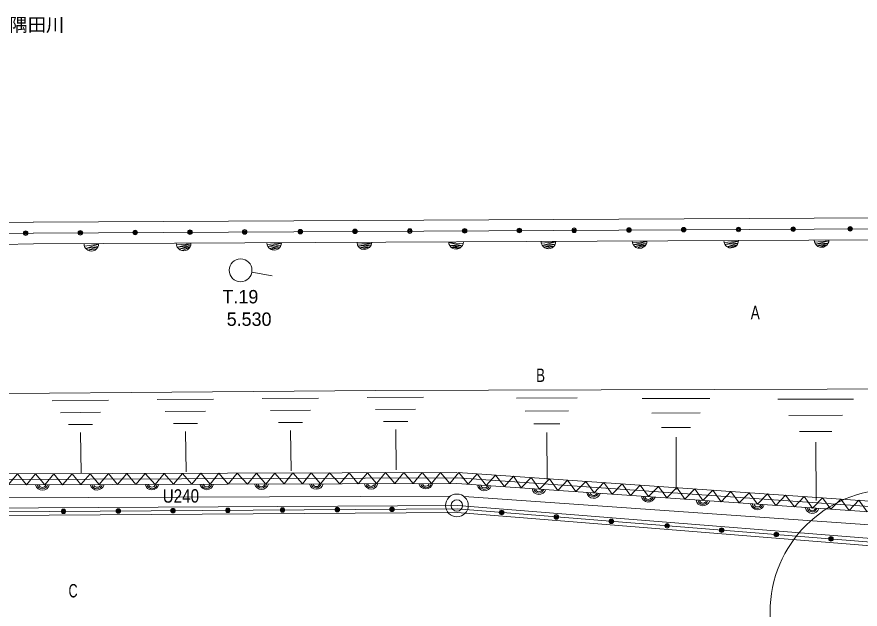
# Model space of a CAD drawing. Units: millimetres, scale not verified. Extents: x -97675 to 103927, y -47501 to 65812.
# Drawn here: x -43630 to -20537, y 35804 to 52036 of the extents above; entities that cross this region are included whole.
import ezdxf
from ezdxf.enums import TextEntityAlignment as Align

# ---------------------------------------------------------------- set-up
doc = ezdxf.new("R2010")
doc.units = ezdxf.units.MM
doc.header["$LTSCALE"] = 250
doc.layers.add('1-0_現況', color=2, linetype='Continuous', lineweight=9)
doc.layers.add('1-3_3', color=1, linetype='Continuous', lineweight=9)
doc.styles.add('ベクターフォント', font='')
doc.styles.get('ベクターフォント').set_extended_font_data('ベクターフォント')

msp = doc.modelspace()

# ---------------------------------------------------------------- linework, layer by layer
at = {"layer": '1-0_現況'}
for p, q in [((-43178.4, 46412.1), (6481.6, 46663.6)), ((-43176.9, 46112.1), (6483.1, 46363.6)), ((-28366.9, 46187.1), (-28371.9, 46187.1)), ((-28369.4, 46189.6), (-28369.4, 46184.6)), ((-26866.9, 46194.7), (-26871.9, 46194.7)), ((-26869.4, 46197.2), (-26869.4, 46192.2)), ((-25366.9, 46202.3), (-25371.9, 46202.3)), ((-25369.4, 46204.8), (-25369.4, 46199.8)), ((-23866.9, 46209.9), (-23871.9, 46209.9)), ((-23869.4, 46212.4), (-23869.4, 46207.4)), ((-22366.9, 46217.5), (-22371.9, 46217.5)), ((-22369.4, 46220), (-22369.4, 46215)), ((-20808.6, 46225.4), (-20813.6, 46225.4)), ((-20811.1, 46227.9), (-20811.1, 46222.9)), ((-43387, 46109.3), (-43392, 46109.3)), ((-43389.5, 46111.8), (-43389.5, 46106.8)), ((-43175.4, 45812.1), (6484.7, 46063.6)), ((-41887, 46118.6), (-41892, 46118.6)), ((-41889.5, 46121.1), (-41889.5, 46116.1)), ((-40386.9, 46126.2), (-40391.9, 46126.2)), ((-40389.4, 46128.7), (-40389.4, 46123.7)), ((-38886.8, 46133.8), (-38891.8, 46133.8)), ((-38889.3, 46136.3), (-38889.3, 46131.3)), ((-37386.7, 46141.4), (-37391.7, 46141.4)), ((-37389.2, 46143.9), (-37389.2, 46138.9)), ((-35866.9, 46149.1), (-35871.9, 46149.1)), ((-35869.4, 46151.6), (-35869.4, 46146.6)), ((-34366.9, 46156.7), (-34371.9, 46156.7)), ((-34369.4, 46159.2), (-34369.4, 46154.2)), ((-32866.9, 46164.3), (-32871.9, 46164.3)), ((-32869.4, 46166.8), (-32869.4, 46161.8)), ((-31366.9, 46171.9), (-31371.9, 46171.9)), ((-31369.4, 46174.4), (-31369.4, 46169.4)), ((-29866.9, 46179.5), (-29871.9, 46179.5)), ((-29869.4, 46182), (-29869.4, 46177)), ((-36642, 44936.4), (-37195.7, 45035.5)), ((-36912.4, 41573.4), (-35369.1, 41588.6)), ((-34036.5, 41601.7), (-32492.9, 41616.9)), ((-29946.9, 41589.1), (-28285.4, 41594.6)), ((-26506.6, 41572.8), (-24651.7, 41578.9)), ((-42662.6, 41516.9), (-41120, 41532.1)), ((-39787.7, 41545.2), (-38244.8, 41560.4)), ((-22786.8, 41555.2), (-20722.9, 41562)), ((-42439, 41188.5), (-41337.1, 41199.3)), ((-39564.1, 41216.7), (-38461.9, 41227.5)), ((-36688.6, 41244.9), (-35586.3, 41255.8)), ((-33812.8, 41273.1), (-32710.1, 41284)), ((-29708.4, 41233.8), (-28521.6, 41237.7)), ((-26240.3, 41176.2), (-24915.4, 41180.6)), ((-22490.5, 41113.9), (-21016.3, 41118.8)), ((-39340.4, 40888.2), (-38679.1, 40894.7)), ((-36464.9, 40916.4), (-35803.5, 40922.9)), ((-33589, 40944.5), (-32927.4, 40951)), ((-29469.9, 40878.6), (-28757.8, 40880.9)), ((-42215.4, 40860.1), (-41554.2, 40866.6)), ((-39007.6, 40671.1), (-38996.7, 39568.7)), ((-36132, 40699.1), (-36121.2, 39596.6)), ((-33256, 40727.2), (-33245.1, 39624.4)), ((-25974, 40779.6), (-25179.1, 40782.2)), ((-22194.2, 40672.6), (-21309.7, 40675.6)), ((-41882.6, 40643), (-41871.8, 39540.9)), ((-29113, 40642.4), (-29108.8, 39359.1)), ((-25575.7, 40516), (-25571, 39083.4)), ((-21751, 40379.3), (-21745.7, 38785.4)), ((-52681.5, 39479), (-31579.1, 39551.1)), ((-31557.3, 39550.4), (-14602.7, 38372.4)), ((-52681, 39329), (-31578.6, 39401.1)), ((-31567.7, 39400.8), (-14613.1, 38222.8)), ((-52680.5, 39179), (-31578.1, 39251.1)), ((-31578.1, 39251.1), (-14623.5, 38073.1)), ((-52786.3, 38828.6), (-31751.1, 38900.5)), ((-14647.8, 37724), (-31385, 38886.9)), ((-52878.3, 38422.2), (-31570.4, 38548.9)), ((-52877.8, 38322.2), (-31574.1, 38448.8)), ((-42349, 38484.8), (-42354, 38484.8)), ((-42351.5, 38487.3), (-42351.5, 38482.3)), ((-40849, 38493.7), (-40854, 38493.7)), ((-40851.5, 38496.2), (-40851.5, 38491.2)), ((-39349, 38502.6), (-39354, 38502.6)), ((-39351.5, 38505.1), (-39351.5, 38500.1)), ((-37849, 38511.5), (-37854, 38511.5)), ((-37851.5, 38514), (-37851.5, 38509)), ((-36354.1, 38520.4), (-36359.1, 38520.4)), ((-36356.6, 38522.9), (-36356.6, 38517.9)), ((-34854.1, 38529.3), (-34859.1, 38529.3)), ((-34856.6, 38531.8), (-34856.6, 38526.8)), ((-33354.1, 38538.2), (-33359.1, 38538.2)), ((-33356.6, 38540.7), (-33356.6, 38535.7)), ((-31574.1, 38448.8), (-814.6, 35986.6)), ((-31570.4, 38548.9), (-426.6, 36055.8)), ((-30352.9, 38451.6), (-30357.9, 38451.6)), ((-30355.4, 38454.1), (-30355.4, 38449.1)), ((-28854, 38333.9), (-28854, 38328.9)), ((-28851.5, 38331.4), (-28856.5, 38331.4)), ((-27350, 38211.2), (-27355, 38211.2)), ((-27352.5, 38213.7), (-27352.5, 38208.7)), ((-25819.7, 38088.7), (-25824.7, 38088.7)), ((-25822.2, 38091.2), (-25822.2, 38086.2)), ((-24324.4, 37969), (-24329.4, 37969)), ((-24326.9, 37971.5), (-24326.9, 37966.5)), ((-22829, 37849.3), (-22834, 37849.3)), ((-22831.5, 37851.8), (-22831.5, 37846.8)), ((-21333.6, 37729.6), (-21338.6, 37729.6)), ((-21336.1, 37732.1), (-21336.1, 37727.1))]:
    msp.add_line(p, q, dxfattribs=at)
for points in [[(-41780.1, 45753.7), (-41391.3, 45801.8), (-41743.2, 45688.4), (-41404.2, 45745.4), (-41681.5, 45639.6), (-41448.2, 45677.4)], [(-39259.7, 45783.9), (-38863.8, 45817.3), (-39234.8, 45720.9), (-38869.2, 45773.1), (-39194.7, 45673.5), (-38888.2, 45726.6), (-39099.8, 45632.7)], [(-36780.5, 45798.9), (-36385.1, 45832.5), (-36756.8, 45739.5), (-36397.2, 45771.2), (-36714.2, 45689.5), (-36432.5, 45712.1), (-36666.7, 45659.7)], [(-34307.5, 45808), (-33914.1, 45837.7), (-34282.3, 45750.4), (-33926.7, 45783.7), (-34238.8, 45702), (-33953.2, 45737.1), (-34183.8, 45670.7)], [(-31410.6, 45814.1), (-31802.5, 45850.2), (-31436, 45759.5), (-31783.5, 45782.9), (-31467.7, 45722.4), (-31736.8, 45721), (-31525.1, 45685.6)], [(-29269.5, 45833), (-28874, 45867.2), (-29245.4, 45774), (-28886, 45809.2), (-29206.2, 45727.5), (-28922.1, 45747.9), (-29120, 45700.8)], [(-26772.1, 45843.5), (-26377.5, 45878.4), (-26749.3, 45789.6), (-26387.1, 45825.8), (-26711.2, 45743.8), (-26414.2, 45775), (-26613.7, 45712.4)], [(-24262.6, 45852.7), (-23869.6, 45889.9), (-24236.2, 45793.5), (-23882.3, 45832.2), (-24180, 45737.1), (-23912, 45779.8), (-24092.8, 45708.7)], [(-21782.5, 45860.2), (-21393.4, 45894.2), (-21756, 45806.1), (-21409.3, 45838), (-21713.5, 45761.5), (-21441.7, 45787.8), (-21640.2, 45726)], [(-49440.6, 41669.3), (-33812.6, 41798.6), (6386.8, 41916), (15138.1, 42054.7), (26486.3, 42242.2), (46570.3, 42923.5)], [(-42615.5, 39513.4), (-42865.5, 39212.5), (-43115.5, 39511.7), (-43365.5, 39210.8), (-43615.5, 39510), (-43865.5, 39209.1)], [(-32781.1, 39247), (-33031.1, 39546.1), (-33281.1, 39245.3), (-33531.1, 39544.4), (-33781.1, 39243.6), (-34031.1, 39542.7), (-34281.1, 39241.9), (-34531.1, 39541), (-34781.1, 39240.2), (-35068.5, 39539.2), (-35312.1, 39238.3), (-35568.6, 39537.5), (-35812.1, 39236.6), (-36068.7, 39535.8), (-36312.2, 39234.9), (-36568.8, 39534.1), (-36812.3, 39233.2), (-37068.9, 39532.3), (-37312.4, 39231.5), (-37595.5, 39530.5), (-37839, 39229.7), (-38095.5, 39528.8), (-38339.1, 39228), (-38595.6, 39527.1), (-38839.1, 39226.3), (-39095.7, 39525.4), (-39339.2, 39224.6), (-39595.8, 39523.7), (-39839.3, 39222.9), (-40118.6, 39521.9), (-40375.1, 39221), (-40618.8, 39520.2), (-40875.2, 39219.3), (-41118.9, 39518.5), (-41375.4, 39217.6), (-41619.1, 39516.8), (-41875.5, 39215.9), (-42119.2, 39515.1), (-42375.7, 39214.2), (-42615.5, 39513.4)], [(-23076.5, 38961.2), (-23348.9, 38679.4), (-23575.3, 38995.8), (-23847.7, 38714), (-24074.1, 39030.5), (-24346.5, 38748.7), (-24572.9, 39065.1), (-24845.3, 38783.3), (-25059.9, 39099), (-25333.6, 38817.3), (-25558.7, 39133.6), (-25832.4, 38851.9), (-26057.6, 39168.3), (-26331.2, 38886.6), (-26556.4, 39202.9), (-26830.1, 38921.2), (-27055.2, 39237.6), (-27328.9, 38955.9), (-27551.3, 39272.1), (-27821.1, 38990.1), (-28050.1, 39306.7), (-28319.9, 39024.7), (-28548.9, 39341.4), (-28818.7, 39059.4), (-29047.7, 39376), (-29317.5, 39094.1), (-29546.5, 39410.7), (-29816.3, 39128.7), (-30025.5, 39444), (-30275.5, 39160.6), (-30525.5, 39478.7), (-30775.5, 39195.3), (-31025.5, 39513.4), (-31275.5, 39230.1), (-31525.5, 39548.2), (-31775.5, 39250.4), (-32025.5, 39549.6), (-32275.5, 39248.7), (-32531.1, 39547.9), (-32781.1, 39247)], [(-20343.1, 38470.5), (-20568.9, 38786.9), (-20841.9, 38505.2), (-21067.7, 38821.6), (-21340.7, 38539.8), (-21566.5, 38856.3), (-21839.5, 38574.5), (-22065.3, 38890.9), (-22338.3, 38609.2), (-22577.6, 38926.5), (-22850.1, 38644.7), (-23076.5, 38961.2)], [(-52878.9, 38522.2), (-31566.7, 38648.9), (-435.4, 36156.8)]]:
    msp.add_lwpolyline(points, dxfattribs=at)
for centre, radius in [((-40389.4, 46126.2), 62.5), ((-38889.3, 46133.8), 62.5), ((-37389.2, 46141.4), 62.5), ((-35869.4, 46149.1), 62.5), ((-35869.4, 46149.1), 42.5), ((-34369.4, 46156.7), 62.5), ((-34369.4, 46156.7), 42.5), ((-32869.4, 46164.3), 62.5), ((-32869.4, 46164.3), 42.5), ((-32869.4, 46164.3), 22.5), ((-31369.4, 46171.9), 62.5), ((-31369.4, 46171.9), 42.5), ((-31369.4, 46171.9), 22.5), ((-29869.4, 46179.5), 62.5), ((-29869.4, 46179.5), 42.5), ((-29869.4, 46179.5), 22.5), ((-28369.4, 46187.1), 62.5), ((-28369.4, 46187.1), 42.5), ((-28369.4, 46187.1), 22.5), ((-26869.4, 46194.7), 62.5), ((-26869.4, 46194.7), 42.5), ((-26869.4, 46194.7), 22.5), ((-25369.4, 46202.3), 62.5), ((-25369.4, 46202.3), 42.5), ((-25369.4, 46202.3), 22.5), ((-23869.4, 46209.9), 62.5), ((-23869.4, 46209.9), 42.5), ((-23869.4, 46209.9), 22.5), ((-22369.4, 46217.5), 62.5), ((-22369.4, 46217.5), 42.5), ((-22369.4, 46217.5), 22.5), ((-20811.1, 46225.4), 62.5), ((-20811.1, 46225.4), 42.5), ((-20811.1, 46225.4), 22.5), ((-43389.5, 46109.3), 62.5), ((-43389.5, 46109.3), 42.5), ((-43389.5, 46109.3), 22.5), ((-41889.5, 46118.6), 62.5), ((-41889.5, 46118.6), 42.5), ((-41889.5, 46118.6), 22.5), ((-40389.4, 46126.2), 42.5), ((-40389.4, 46126.2), 22.5), ((-38889.3, 46133.8), 42.5), ((-38889.3, 46133.8), 22.5), ((-37389.2, 46141.4), 42.5), ((-37389.2, 46141.4), 22.5), ((-35869.4, 46149.1), 22.5), ((-34369.4, 46156.7), 22.5), ((-37503.3, 45090.5), 312.5), ((-31579.3, 38645.8), 312.5), ((-31579.3, 38645.8), 156.2), ((-39351.5, 38502.6), 62.5), ((-37851.5, 38511.5), 62.5), ((-36356.6, 38520.4), 62.5), ((-34856.6, 38529.3), 62.5), ((-34856.6, 38529.3), 42.5), ((-33356.6, 38538.2), 62.5), ((-33356.6, 38538.2), 42.5), ((-42351.5, 38484.8), 62.5), ((-42351.5, 38484.8), 42.5), ((-42351.5, 38484.8), 22.5), ((-40851.5, 38493.7), 62.5), ((-40851.5, 38493.7), 42.5), ((-40851.5, 38493.7), 22.5), ((-39351.5, 38502.6), 42.5), ((-39351.5, 38502.6), 22.5), ((-37851.5, 38511.5), 42.5), ((-37851.5, 38511.5), 22.5), ((-36356.6, 38520.4), 42.5), ((-36356.6, 38520.4), 22.5), ((-34856.6, 38529.3), 22.5), ((-33356.6, 38538.2), 22.5), ((-30355.4, 38451.6), 62.5), ((-30355.4, 38451.6), 42.5), ((-30355.4, 38451.6), 22.5), ((-28854, 38331.4), 62.5), ((-28854, 38331.4), 42.5), ((-28854, 38331.4), 22.5), ((-27352.5, 38211.2), 62.5), ((-27352.5, 38211.2), 42.5), ((-27352.5, 38211.2), 22.5), ((-25822.2, 38088.7), 62.5), ((-25822.2, 38088.7), 42.5), ((-25822.2, 38088.7), 22.5), ((-24326.9, 37969), 62.5), ((-24326.9, 37969), 42.5), ((-24326.9, 37969), 22.5), ((-22831.5, 37849.3), 62.5), ((-22831.5, 37849.3), 42.5), ((-22831.5, 37849.3), 22.5), ((-21336.1, 37729.6), 62.5), ((-21336.1, 37729.6), 42.5), ((-21336.1, 37729.6), 22.5)]:
    msp.add_circle(centre, radius, dxfattribs=at)
for centre, radius, start, end in [((-32830.7, -754019.3), 800498.3, 90.74099, 94.62465), ((-32830.8, -754017.9), 800196.9, 90.74099, 94.62465), ((-32830.7, -754020.7), 799899.7, 90.74099, 94.62465), ((-41590.7, 45817.8), 200, 179.63068, 0.94943), ((-39063.1, 45825.2), 200.8, 178.09275, 2.48757), ((-36584.7, 45842.8), 200.7, 179.54062, 1.04042), ((-34113.1, 45858.7), 200.9, 180.50838, 0.07266), ((-31603, 45870.4), 200.5, 180.20544, 0.37462), ((-29074.2, 45878.5), 200.5, 178.85101, 1.72926), ((-26576.9, 45894.3), 201.7, 179.7536, 0.82736), ((-24069.2, 45903.7), 200.1, 178.80702, 1.77382), ((-21591.7, 45920.1), 200, 179.91172, 0.66839), ((-42930.7, 39254.5), 192.2, 192.87643, 347.51548), ((-42931.4, 39245.9), 146.2, 194.43117, 345.56883), ((-42930.6, 39233.4), 96.1, 192.87765, 347.51501), ((-41430.7, 39259.6), 192.2, 192.87558, 347.51556), ((-41435.4, 39246.4), 145.4, 191.34648, 345.28447), ((-41430.6, 39238.5), 96.1, 192.87521, 347.51593), ((-39930.7, 39264.7), 192.2, 192.87643, 347.51548), ((-39927.3, 39246.6), 142.1, 191.71111, 349.99943), ((-39930.6, 39243.7), 96.1, 192.87765, 347.51501), ((-38430.7, 39269.9), 192.2, 192.8755, 347.51641), ((-38433.6, 39254.9), 144.1, 189.82758, 348.48705), ((-38430.6, 39248.8), 96.1, 192.87521, 347.51593), ((-36930.7, 39275), 192.2, 192.87643, 347.51548), ((-36932.9, 39265), 143.8, 193.98946, 346.01054), ((-36930.6, 39253.9), 96.1, 192.87765, 347.51501), ((-35430.7, 39280.1), 192.2, 192.87643, 347.51547), ((-35435.4, 39265.7), 140.5, 191.13469, 347.1299), ((-35430.6, 39259), 96.1, 192.87521, 347.51593), ((-33930.7, 39285.3), 192.2, 192.87643, 347.51548), ((-33936.3, 39268.1), 140.1, 190.41449, 347.84906), ((-33930.6, 39264.2), 96.1, 192.87765, 347.51501), ((-32430.7, 39290.4), 192.2, 192.87643, 347.51547), ((-32427.2, 39271.5), 142.4, 191.65104, 348.34896), ((-32430.7, 39269.3), 96.1, 192.87521, 347.51593), ((-30827, 39241.2), 192.2, 188.70583, 343.34582), ((-30831.6, 39233.6), 147.2, 191.10365, 340.48602), ((-30828.4, 39220.2), 96.1, 188.7054, 343.3462), ((-29330.6, 39137.3), 192.2, 188.70594, 343.34495), ((-29333.5, 39121.7), 136.6, 188.62383, 344.22424), ((-29332, 39116.2), 96.1, 188.70635, 343.34383), ((-27834.2, 39033.3), 192.2, 188.70594, 343.34495), ((-27838.7, 39030.8), 146.3, 191.64538, 338.12002), ((-27835.6, 39012.2), 96.1, 188.70613, 343.34557), ((-26337.8, 38929.3), 192.2, 188.70583, 343.34582), ((-26341.2, 38910.2), 138.5, 187.13631, 344.06555), ((-26339.3, 38908.3), 96.1, 188.70626, 343.34544), ((-24841.4, 38825.4), 192.2, 188.70631, 343.34464), ((-24843, 38805.2), 134, 188.76984, 345.77754), ((-24842.9, 38804.3), 96.1, 188.70648, 343.3437), ((-23345, 38721.4), 192.2, 188.7062, 343.34551), ((-23349.1, 38704.8), 141.1, 188.13827, 343.19745), ((-23346.5, 38700.3), 96.1, 188.70626, 343.34544), ((-21848.6, 38617.4), 192.2, 188.70631, 343.34464), ((-21856.5, 38601.6), 135.2, 190.53079, 343.74489), ((-21850.1, 38596.4), 96.1, 188.70626, 343.34544)]:
    msp.add_arc(centre, radius, start, end, dxfattribs=at)
at = {"layer": '1-3_3'}
msp.add_circle((-19636.7, 35721.7), 3367.4, dxfattribs=at)

# ---------------------------------------------------------------- texts
at = {"layer": '1-0_現況', "color": 4, "style": 'ベクターフォント'}
for s, p in [('隅田川', (-43832.7, 51524.2)), ('T.19', (-37998.1, 44073.3)), ('5.530', (-37883.5, 43457.2))]:
    msp.add_text(s, height=366.6, dxfattribs=at).set_placement(p, align=Align.BOTTOM_LEFT)
for s, width, p in [('A', 0.75, (-23532.2, 43640.4)), ('B', 0.75, (-29410.9, 41919.6)), ('C', 0.7, (-42214.5, 36015.6))]:
    msp.add_text(s, height=366.6, dxfattribs=dict(at, width=width)).set_placement(p, align=Align.BOTTOM_LEFT)
at = {"layer": '1-0_現況', "color": 4, "style": 'ベクターフォント', "width": 0.85}
msp.add_text('U240', height=366.6, rotation=0.195, dxfattribs=at).set_placement((-39634.7, 38611.3), align=Align.BOTTOM_LEFT)

doc.saveas('drawing.dxf')
